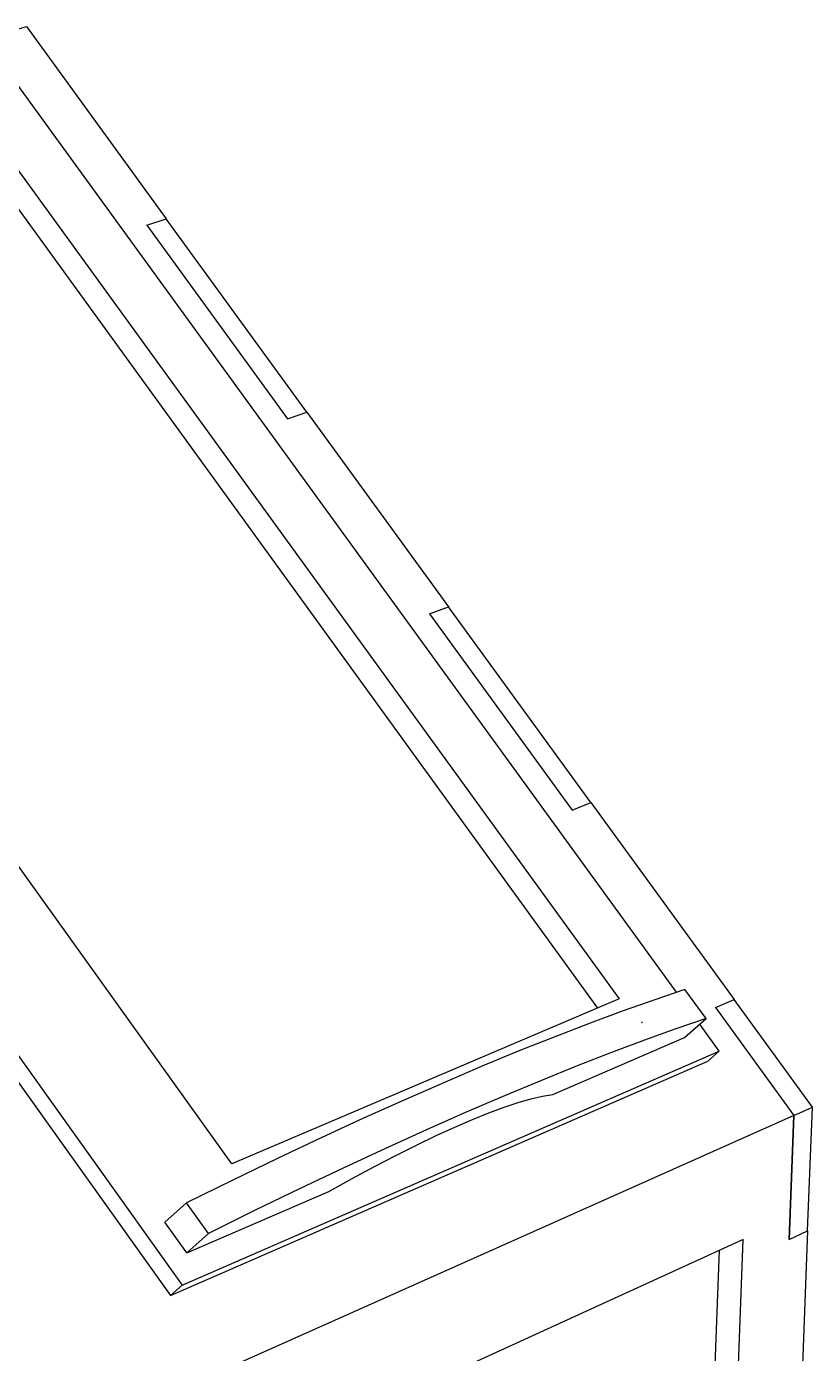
# Model space of a CAD drawing. Extents: x 0 to 254, y 0 to 197.
# Drawn here: x 223.7 to 254.1, y 137.7 to 189.1 of the extents above; entities that cross this region are included whole.
import ezdxf

# ---------------------------------------------------------------- set-up
doc = ezdxf.new("R2010")
doc.units = 0
doc.layers.get('0').update_dxf_attribs({"linetype": 'CONTINUOUS'})

msp = doc.modelspace()

# ---------------------------------------------------------------- linework, layer by layer
at = {"color": 7, "linetype": 'CONTINUOUS'}
for p, q in [((222.958, 188.851), (223.723, 189.083)), ((223.723, 189.083), (229.133, 181.646)), ((248.881, 151.708), (222.241, 188.376)), ((221.66, 185.912), (246.661, 151.453)), ((245.831, 151.099), (221.038, 185.293)), ((199.365, 182.857), (229.749, 140.376)), ((198.948, 182.426), (229.299, 139.973)), ((228.375, 181.398), (229.133, 181.646)), ((228.375, 181.398), (229.133, 181.646)), ((228.375, 181.398), (233.827, 173.898)), ((229.132, 181.646), (229.133, 181.646)), ((234.576, 174.162), (229.133, 181.646)), ((231.667, 145.07), (205.881, 181.013)), ((233.827, 173.898), (234.576, 174.162)), ((234.576, 174.162), (240.053, 166.631)), ((239.313, 166.352), (240.053, 166.631)), ((239.313, 166.352), (240.053, 166.631)), ((245.565, 159.053), (240.053, 166.631)), ((240.053, 166.631), (240.053, 166.631)), ((239.313, 166.352), (244.834, 158.757)), ((244.834, 158.757), (245.565, 159.053)), ((245.565, 159.053), (251.112, 151.426)), ((250.022, 150.69), (249.205, 151.814)), ((246.661, 151.453), (231.667, 145.07)), ((250.389, 151.114), (251.112, 151.426)), ((250.389, 151.115), (251.112, 151.426)), ((250.389, 151.115), (253.421, 146.944)), ((254.139, 147.264), (251.112, 151.426)), ((251.112, 151.426), (251.112, 151.426)), ((247.539, 150.547), (247.536, 150.546)), ((247.549, 150.531), (247.55, 150.534)), ((249.191, 149.959), (250.022, 150.69)), ((250.533, 149.434), (249.777, 150.474)), ((244.089, 147.75), (249.191, 149.959)), ((229.299, 139.973), (250.091, 149.046)), ((229.749, 140.376), (250.533, 149.434)), ((250.533, 149.434), (250.091, 149.046)), ((253.421, 146.944), (224.24, 133.923)), ((253.235, 142.141), (253.421, 146.944)), ((253.421, 146.944), (253.235, 142.141)), ((253.421, 146.944), (254.139, 147.264)), ((253.952, 142.47), (254.139, 147.264)), ((229.924, 141.62), (235.423, 144)), ((229.916, 143.565), (229.075, 142.806)), ((230.767, 142.377), (229.916, 143.565)), ((229.924, 141.62), (229.075, 142.806)), ((230.767, 142.377), (229.924, 141.62)), ((253.235, 142.141), (253.952, 142.47)), ((253.952, 142.47), (253.598, 133.406)), ((251.463, 142.146), (235.16, 134.695)), ((249.755, 96.683), (251.463, 142.146)), ((248.88, 96.917), (250.539, 141.724)), ((229.749, 140.376), (229.299, 139.973))]:
    msp.add_line(p, q, dxfattribs=at)
for points in [[(249.205, 151.814), (248.034, 151.421), (246.81, 150.989), (245.533, 150.516), (244.203, 150.003), (242.82, 149.45), (241.385, 148.856), (239.898, 148.221), (238.359, 147.546), (236.769, 146.83), (235.13, 146.074), (233.44, 145.278), (231.702, 144.441), (229.916, 143.565)], [(250.022, 150.69), (248.854, 150.292), (247.633, 149.854), (246.359, 149.377), (245.032, 148.859), (243.651, 148.3), (242.219, 147.701), (240.734, 147.062), (239.198, 146.382), (237.611, 145.662), (235.974, 144.901), (234.287, 144.099), (232.551, 143.258), (230.767, 142.377)], [(247.541, 150.535), (247.544, 150.533), (247.546, 150.532), (247.549, 150.532), (247.55, 150.534), (247.55, 150.536), (247.55, 150.539), (247.548, 150.541), (247.546, 150.544), (247.543, 150.546), (247.54, 150.547), (247.538, 150.546), (247.537, 150.545), (247.536, 150.543), (247.537, 150.54), (247.539, 150.537), (247.541, 150.535)], [(235.423, 144), (236.321, 144.497), (237.188, 144.963), (238.021, 145.396), (238.819, 145.796), (239.579, 146.161), (240.299, 146.49), (240.977, 146.782), (241.612, 147.038), (242.202, 147.257), (242.746, 147.437), (243.242, 147.58), (243.69, 147.684), (244.089, 147.75)]]:
    msp.add_lwpolyline(points, dxfattribs=at)

doc.saveas('drawing.dxf')
